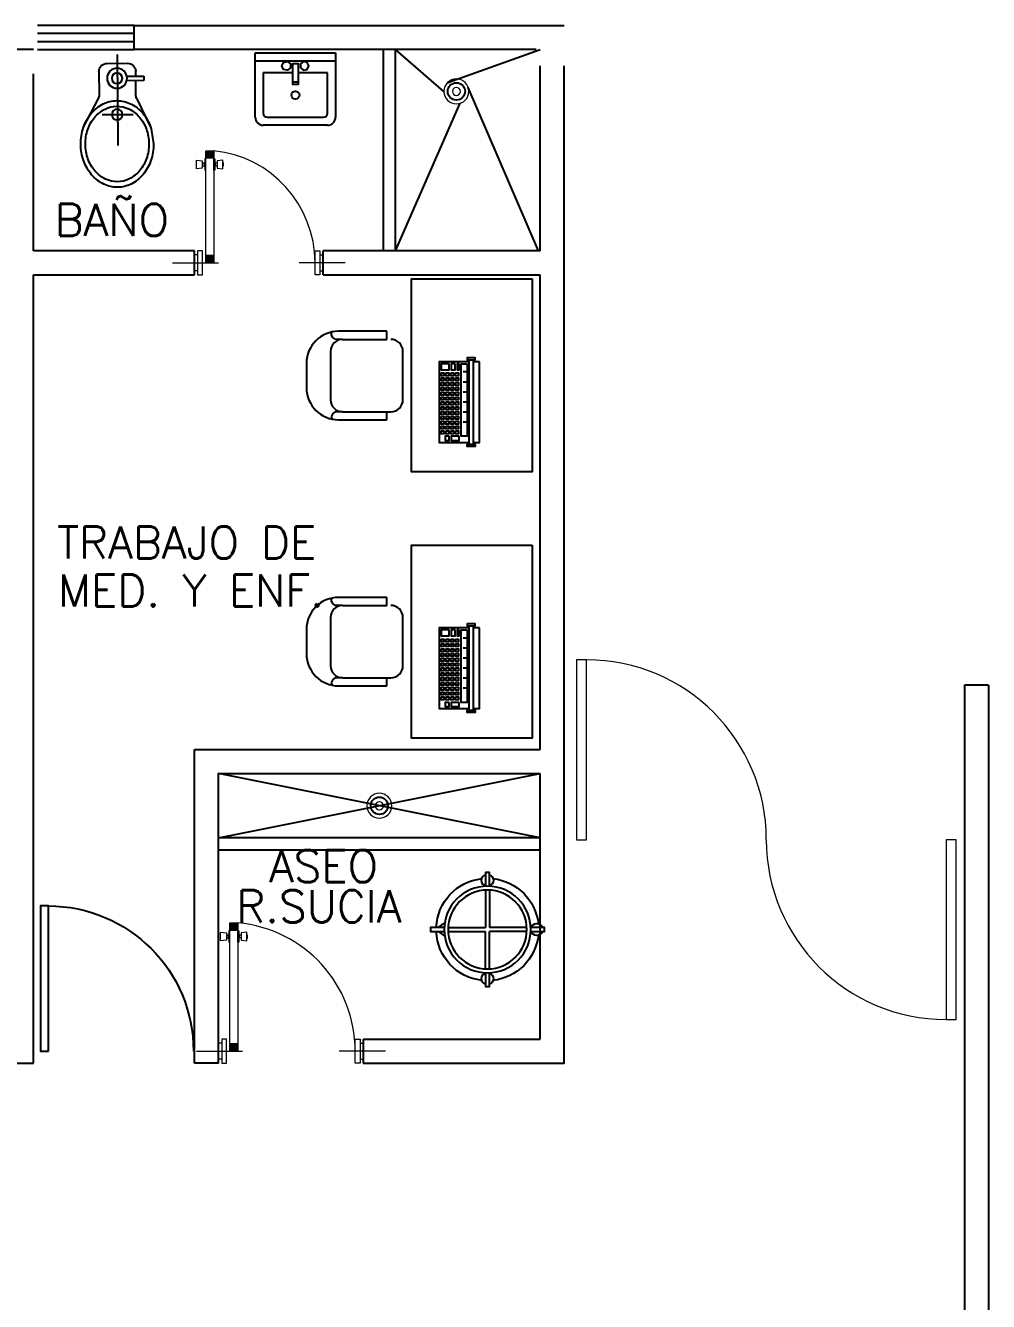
# Model space of a CAD drawing. Header units: millimetres. Extents: x 2523 to 2756, y 378 to 482.
# Drawn here: x 2661.52 to 2667.51, y 440.31 to 448.24 of the extents above; entities that cross this region are included whole.
import ezdxf

# ---------------------------------------------------------------- set-up
doc = ezdxf.new("R2010")
doc.units = ezdxf.units.MM
doc.layers.add('DESAGUE', color=255, linetype='Continuous', lineweight=0)
doc.layers.add('MOB', color=161, linetype='Continuous', lineweight=15)
for name, color, linetype in [('HATCH', 7, 'Continuous'), ('MOBILIARIO', 161, 'Continuous'), ('MS', 8, 'Continuous'), ('MUEBLES', 8, 'Continuous'), ('P', 7, 'Continuous')]:
    doc.layers.add(name, color=color, linetype=linetype)
doc.styles.add('ROMANS', font='romans.shx')

# ---------------------------------------------------------------- blocks, each defined once
blk = doc.blocks.new('SANI')
for p, q in [((-0.2163, 0.1204), (-0.4007, 0.2083)), ((-0.1071, 0.1647), (-0.1078, 0.0568)), ((-0.0792, 0.1645), (-0.1071, 0.1647)), ((-0.08, 0.0545), (-0.0792, 0.1645)), ((-0.319, -0.094), (-0.3176, 0.0981)), ((-0.1951, 0.1155), (-0.1074, 0.1149)), ((-0.0795, 0.1147), (-0.0492, 0.1145)), ((0.0539, -0.0012), (-0.5115, 0.0028)), ((-0.0005, -0.0641), (0.0005, 0.0641)), ((-0.2191, -0.1186), (-0.3961, -0.213)), ((-0.0508, -0.1138), (-0.1952, -0.1127))]:
    blk.add_line(p, q)
for points in [[(-0.232, -0.0027, 0.114983), (-0.2511, 0.082, 0.103863), (-0.3097, 0.1579, 0.09123), (-0.3947, 0.207, 0.020986), (-0.4996, 0.2255, 0.083945), (-0.6048, 0.2085, 0.09123), (-0.6905, 0.1606, 0.103863), (-0.7502, 0.0856, 0.114983), (-0.7705, 0.0012, 0.114983), (-0.7514, -0.0835, 0.103863), (-0.6928, -0.1594, 0.09123), (-0.6078, -0.2085, 0.083945), (-0.5029, -0.227, 0.083945), (-0.3977, -0.21, 0.09123), (-0.312, -0.1621, 0.103863), (-0.2523, -0.0871, 0.114983)], [(-0.2664, -0.0024, 0.114859), (-0.2831, 0.0716, 0.103833), (-0.3342, 0.1378, 0.091287), (-0.4083, 0.1807, 0.084042), (-0.4998, 0.1969, 0.084042), (-0.5916, 0.182, 0.091287), (-0.6663, 0.1402, 0.103833), (-0.7184, 0.0747, 0.114859), (-0.7361, 0.0009, 0.114859), (-0.7194, -0.073, 0.103833), (-0.6683, -0.1393, 0.091287), (-0.5942, -0.1822, 0.084042), (-0.5027, -0.1984, 0.084042), (-0.4109, -0.1835, 0.091287), (-0.3362, -0.1417, 0.103833), (-0.2841, -0.0761, 0.114859)]]:
    blk.add_lwpolyline(points, format="xyb", close=True)
for centre, radius in [((-0.3183, -0.0009), 0.0338), ((-0.093, -0.0014), 0.0623), ((-0.093, -0.0014), 0.0332)]:
    blk.add_circle(centre, radius)
for centre, start, end in [((-0.1948, 0.1655), 244.51458, 269.5917), ((-0.0495, 0.0645), 359.5917, 89.5917), ((-0.0505, -0.0638), 269.5917, 359.5917), ((-0.1955, -0.1627), 89.5917, 118.06045)]:
    blk.add_arc(centre, 0.05, start, end)
blk = doc.blocks.new('CA-ROP-S')
for points in [[(-0.0122, 0.269), (-0.0122, 0.355), (0.0122, 0.355), (0.0122, 0.269)], [(-0.0122, 0.2445), (-0.0122, 0.0122)], [(0.0122, 0.2445), (0.0122, 0.0122)], [(-0.269, -0.0122), (-0.355, -0.0122), (-0.355, 0.0122), (-0.269, 0.0122)], [(-0.306, 0.0122), (-0.266, 0.0423)], [(-0.2445, 0.0122), (-0.0122, 0.0122)], [(0.2445, 0.0122), (0.0122, 0.0122)], [(0.269, 0.0122), (0.355, 0.0122), (0.355, -0.0122), (0.269, -0.0122)], [(-0.306, -0.0122), (-0.266, -0.0423)], [(-0.2445, -0.0122), (-0.0122, -0.0122)], [(-0.0122, -0.2445), (-0.0122, -0.0122)], [(0.0122, -0.2445), (0.0122, -0.0122)], [(0.2445, -0.0122), (0.0122, -0.0122)], [(0.0122, -0.269), (0.0122, -0.355), (-0.0122, -0.355), (-0.0122, -0.269)]]:
    blk.add_lwpolyline(points)
for radius in [0.2693, 0.2448]:
    blk.add_circle((0, 0), radius)
for centre, radius, start, end in [((0, 0.306), 0.0367, 109.47122, 250.52878), ((0, 0.306), 0.0367, 289.47122, 70.52878), ((0, 0), 0.3183, 96.35966, 177.79577), ((0, 0), 0.3183, 6.35966, 83.64034), ((0.306, 0), 0.0367, 19.47122, 160.52878), ((0, 0), 0.3183, 182.20423, 263.64034), ((0, 0), 0.3183, 276.35966, 353.64034), ((0.306, 0), 0.0367, 199.47122, 340.52878), ((0, -0.306), 0.0367, 109.47122, 250.52878), ((0, -0.306), 0.0367, 289.47122, 70.52878)]:
    blk.add_arc(centre, radius, start, end)
blk = doc.blocks.new('CARSUC')
at = {"layer": 'HATCH', "xscale": 0.01, "yscale": 0.01, "zscale": 0.01}
blk.add_blockref('CA-ROP-S', (-0.826588, -0.139422), dxfattribs=at)
blk = doc.blocks.new('Puerta_090-pl-01')
at = {"color": 8}
for p, q in [((-0.1373, 0), (0.1496, 0)), ((0.02, 0.05), (0, 0.05)), ((1.0373, 0), (0.7504, 0)), ((0.88, 0.05), (0.9, 0.05)), ((0.02, -0.05), (0, -0.05)), ((0.88, -0.05), (0.9, -0.05)), ((0.721, -0.7232), (0.721, -0.7008)), ((0.721, -0.7008), (0.7231, -0.7008)), ((0.759, -0.6896), (0.7231, -0.6845)), ((0.7231, -0.6845), (0.7231, -0.7394)), ((0.759, -0.7344), (0.759, -0.6896)), ((0.759, -0.7035), (0.7697, -0.7035)), ((0.7697, -0.7022), (0.7697, -0.7218)), ((0.774, -0.7469), (0.774, -0.6771)), ((0.774, -0.6771), (0.78, -0.6771)), ((0.78, -0.6771), (0.78, -0.7469)), ((0.836, -0.6771), (0.83, -0.6771)), ((0.83, -0.6771), (0.83, -0.7469)), ((0.836, -0.7469), (0.836, -0.6771)), ((0.8403, -0.7218), (0.8403, -0.7022)), ((0.851, -0.7035), (0.8403, -0.7035)), ((0.851, -0.6896), (0.8869, -0.6845)), ((0.851, -0.7344), (0.851, -0.6896)), ((0.8869, -0.6845), (0.8869, -0.7394)), ((0.889, -0.7008), (0.8869, -0.7008)), ((0.889, -0.7232), (0.889, -0.7008)), ((0.7231, -0.7232), (0.721, -0.7232)), ((0.7231, -0.7394), (0.759, -0.7344)), ((0.759, -0.7205), (0.7697, -0.7205)), ((0.78, -0.7469), (0.774, -0.7469)), ((0.83, -0.7469), (0.836, -0.7469)), ((0.851, -0.7205), (0.8403, -0.7205)), ((0.8869, -0.7394), (0.851, -0.7344)), ((0.8869, -0.7232), (0.889, -0.7232))]:
    blk.add_line(p, q, dxfattribs=at)
for p, q in [((0.02, 0.075), (0.05, 0.075)), ((0.02, -0.075), (0.02, 0.075)), ((0.05, 0.075), (0.05, -0.075)), ((0.78, 0), (0.83, 0)), ((0.78, -0.7969), (0.78, 0)), ((0.83, 0), (0.83, -0.7969)), ((0.88, 0.075), (0.85, 0.075)), ((0.85, 0.075), (0.85, -0.075)), ((0.88, -0.075), (0.88, 0.075)), ((0.05, -0.075), (0.02, -0.075)), ((0.85, -0.075), (0.88, -0.075)), ((0.83, -0.7969), (0.78, -0.7969))]:
    blk.add_line(p, q)
for centre, radius, start, end in [((0.85, 0), 0.8, 180, 264.9802), ((0.7701, -0.6982), 0.00402, 264.85268, 9.81939), ((0.8399, -0.6982), 0.00402, 170.18061, 275.14732), ((0.7701, -0.7258), 0.00402, 350.18061, 95.14732), ((0.8399, -0.7258), 0.00402, 84.85268, 189.81939)]:
    blk.add_arc(centre, radius, start, end, dxfattribs=at)
for points in [[(0.78, -0.05), (0.83, -0.05), (0.78, 0), (0.83, 0)], [(0.83, -0.7469), (0.78, -0.7469), (0.83, -0.7969), (0.78, -0.7969)]]:
    blk.add_solid(points)
blk = doc.blocks.new('Puerta_080-pl-01')
at = {"color": 8}
for p, q in [((-0.1373, 0), (0.1496, 0)), ((0.02, 0.05), (0, 0.05)), ((0.9373, 0), (0.6504, 0)), ((0.78, 0.05), (0.8, 0.05)), ((0.02, -0.05), (0, -0.05)), ((0.78, -0.05), (0.8, -0.05)), ((0.659, -0.6031), (0.6697, -0.6031)), ((0.659, -0.62), (0.6697, -0.62)), ((0.751, -0.6031), (0.7403, -0.6031)), ((0.751, -0.62), (0.7403, -0.62))]:
    blk.add_line(p, q, dxfattribs=at)
for points in [[(0.02, 0.075), (0.05, 0.075), (0.05, -0.075), (0.02, -0.075)], [(0.73, 0), (0.73, -0.6965), (0.68, -0.6965), (0.68, 0)], [(0.78, 0.075), (0.75, 0.075), (0.75, -0.075), (0.78, -0.075)]]:
    blk.add_lwpolyline(points, close=True)
for points in [[(0.6231, -0.6227), (0.621, -0.6227), (0.621, -0.6004), (0.6231, -0.6004)], [(0.7869, -0.6227), (0.789, -0.6227), (0.789, -0.6004), (0.7869, -0.6004)]]:
    blk.add_lwpolyline(points, dxfattribs=at)
for points in [[(0.6231, -0.639), (0.659, -0.634), (0.659, -0.5891), (0.6231, -0.5841)], [(0.68, -0.6465), (0.674, -0.6465), (0.674, -0.5766), (0.68, -0.5766)], [(0.73, -0.6465), (0.736, -0.6465), (0.736, -0.5766), (0.73, -0.5766)], [(0.751, -0.634), (0.751, -0.5891), (0.7869, -0.5841), (0.7869, -0.639)]]:
    blk.add_lwpolyline(points, close=True, dxfattribs=at)
for points in [[(0.674, -0.597, -0.492965), (0.6697, -0.6017), (0.6697, -0.6214, -0.492965), (0.674, -0.6261)], [(0.736, -0.6261, -0.492965), (0.7403, -0.6214), (0.7403, -0.6017, -0.492965), (0.736, -0.597, -0.492965)]]:
    blk.add_lwpolyline(points, format="xyb", dxfattribs=at)
blk.add_arc((0.75, 0), 0.7, 180, 264.26083, dxfattribs=at)
for points in [[(0.68, -0.05), (0.73, -0.05), (0.68, 0), (0.73, 0)], [(0.73, -0.6465), (0.68, -0.6465), (0.73, -0.6965), (0.68, -0.6965)]]:
    blk.add_solid(points)
blk = doc.blocks.new('P')
at = {"layer": 'P'}
blk.add_lwpolyline([(0.9, 0), (0.9, 0.9), (0.95, 0.9), (0.95, 0)], close=True, dxfattribs=at)
blk.add_arc((0.9, 0), 0.9, 90, 180, dxfattribs=at)
blk = doc.blocks.new('P10')
blk.add_lwpolyline([(-0.9, 0.9), (-0.95, 0.9), (-0.95, 0), (-0.9, 0)], close=True)
blk.add_arc((-0.9, 0), 0.9, 0, 90)
blk = doc.blocks.new('A$C6CEF0CB8')
at = {"layer": 'DESAGUE'}
for radius in [0.0967, 0.0313]:
    blk.add_circle((0.0967, 0.0967), radius, dxfattribs=at)

msp = doc.modelspace()

# ---------------------------------------------------------------- linework, layer by layer
for p, q in [((2662.1998, 448.2422), (2661.5998, 448.2422)), ((2662.1998, 448.1922), (2661.5998, 448.1922)), ((2661.5998, 448.1422), (2662.1998, 448.1422)), ((2661.5998, 448.0922), (2662.1998, 448.0922)), ((2664.7248, 446.8422), (2664.7248, 447.9922)), ((2661.5748, 446.8422), (2661.5748, 447.9422)), ((2662.5748, 446.8422), (2661.5748, 446.8422)), ((2662.5748, 446.6922), (2662.5748, 446.8422)), ((2664.7248, 446.8422), (2663.3748, 446.8422)), ((2663.3748, 446.6922), (2663.3748, 446.8422)), ((2661.5748, 441.7922), (2661.5748, 446.6922)), ((2661.5748, 446.6922), (2662.5748, 446.6922)), ((2663.3748, 446.6922), (2664.7248, 446.6922)), ((2664.7248, 443.7422), (2664.7248, 446.6922)), ((2667.5123, 444.1422), (2667.3623, 444.1422)), ((2667.3623, 444.1422), (2667.3623, 444.0922)), ((2667.3623, 444.1422), (2667.3623, 438.5922)), ((2667.5123, 444.1422), (2667.5123, 440.0922)), ((2662.5748, 441.7922), (2662.5748, 443.7422)), ((2662.5748, 443.7422), (2664.7248, 443.7422)), ((2664.7248, 441.9422), (2664.7248, 443.5922)), ((2663.6248, 441.9422), (2663.6248, 441.7922)), ((2663.6248, 441.9422), (2664.7248, 441.9422)), ((2660.6748, 441.7922), (2661.5748, 441.7922))]:
    msp.add_line(p, q)
for points in [[(2662.1998, 448.0922), (2662.1998, 448.2422), (2664.8748, 448.2422)], [(2661.5748, 448.0922), (2661.4248, 448.0922)], [(2664.6998, 448.0922), (2662.1998, 448.0922)], [(2663.6248, 441.7922), (2664.8748, 441.7922), (2664.8748, 447.9922)], [(2662.7248, 441.7922), (2662.7248, 443.5922), (2664.7248, 443.5922)], [(2662.7248, 441.7922), (2662.5748, 441.7922)]]:
    msp.add_lwpolyline(points)
at = {"layer": 'MOBILIARIO'}
for p, q in [((2664.1263, 447.8327), (2663.8248, 448.0922)), ((2664.1501, 447.8885), (2664.7248, 448.0922)), ((2664.7138, 446.8422), (2664.277, 447.8574)), ((2663.8248, 446.8422), (2664.2279, 447.7593)), ((2663.4249, 446.322), (2663.4322, 446.338)), ((2663.4351, 446.3025), (2663.4249, 446.322)), ((2663.4495, 446.2917), (2663.4351, 446.3025)), ((2663.7714, 446.3414), (2663.4714, 446.3414)), ((2663.7714, 446.2914), (2663.7714, 446.3414)), ((2663.4214, 446.2164), (2663.4214, 445.9164)), ((2663.4964, 446.2914), (2663.4495, 446.2917)), ((2663.4964, 446.2914), (2663.7714, 446.2914)), ((2663.8714, 445.9164), (2663.8714, 446.2164)), ((2663.2714, 446.1414), (2663.2714, 445.9914)), ((2663.4351, 445.8303), (2663.4249, 445.8108)), ((2663.4495, 445.8411), (2663.4351, 445.8303)), ((2663.4964, 445.8414), (2663.4495, 445.8411)), ((2663.4964, 445.8414), (2663.7964, 445.8414)), ((2663.7714, 445.7914), (2663.7714, 445.8414)), ((2663.4249, 445.8108), (2663.4322, 445.7949)), ((2663.4714, 445.7914), (2663.7714, 445.7914)), ((2663.4249, 444.6683), (2663.4322, 444.6842)), ((2663.4351, 444.6488), (2663.4249, 444.6683)), ((2663.4495, 444.638), (2663.4351, 444.6488)), ((2663.4964, 444.6377), (2663.4495, 444.638)), ((2663.7714, 444.6877), (2663.4714, 444.6877)), ((2663.4964, 444.6377), (2663.7714, 444.6377)), ((2663.7714, 444.6377), (2663.7714, 444.6877)), ((2663.4214, 444.5627), (2663.4214, 444.2627)), ((2663.8714, 444.2627), (2663.8714, 444.5627)), ((2663.2714, 444.4877), (2663.2714, 444.3377)), ((2663.4351, 444.1766), (2663.4249, 444.1571)), ((2663.4249, 444.1571), (2663.4322, 444.1411)), ((2663.4495, 444.1874), (2663.4351, 444.1766)), ((2663.4964, 444.1877), (2663.4495, 444.1874)), ((2663.4964, 444.1877), (2663.7964, 444.1877)), ((2663.7714, 444.1377), (2663.7714, 444.1877)), ((2663.4714, 444.1377), (2663.7714, 444.1377))]:
    msp.add_line(p, q, dxfattribs=at)
for points in [[(2664.6749, 446.6669), (2664.6749, 445.4669), (2663.9249, 445.4669), (2663.9249, 446.6669)], [(2664.6749, 445.0131), (2664.6749, 443.8131), (2663.9249, 443.8131), (2663.9249, 445.0131)]]:
    msp.add_lwpolyline(points, close=True, dxfattribs=at)
for points in [[(2662.7248, 443.1922), (2664.7248, 443.5922)], [(2664.7248, 443.1922), (2662.7248, 443.5922)], [(2664.7248, 443.1922), (2662.7248, 443.1922)], [(2664.7248, 443.1172), (2662.7248, 443.1172)]]:
    msp.add_lwpolyline(points, dxfattribs=at)
for centre in [(2664.2037, 447.8327), (2663.7248, 443.3922)]:
    msp.add_circle(centre, 0.0536, dxfattribs=at)
for centre, radius, start, end in [((2663.4714, 446.1414), 0.2, 90, 180), ((2663.4964, 446.2164), 0.075, 90, 180), ((2663.7964, 446.2164), 0.075, 0, 90), ((2663.4714, 445.9914), 0.2, 180, 270), ((2663.4964, 445.9164), 0.075, 180, 270), ((2663.7964, 445.9164), 0.075, 270, 0), ((2663.4714, 444.4877), 0.2, 90, 180), ((2663.4964, 444.5627), 0.075, 90, 180), ((2663.7964, 444.5627), 0.075, 0, 90), ((2663.4714, 444.3377), 0.2, 180, 270), ((2663.4964, 444.2627), 0.075, 180, 270), ((2663.7964, 444.2627), 0.075, 270, 0)]:
    msp.add_arc(centre, radius, start, end, dxfattribs=at)
at = {"layer": 'MS'}
for p, q in [((2662.9527, 447.6724), (2662.9527, 448.0724)), ((2662.9527, 448.0724), (2663.4527, 448.0724)), ((2663.4527, 448.0724), (2663.4527, 447.6724)), ((2663.7498, 446.8422), (2663.7498, 448.0922)), ((2663.8248, 446.8422), (2663.8248, 448.0922)), ((2662.9527, 448.0224), (2663.4527, 448.0224)), ((2663.184, 447.9474), (2663.0027, 447.9474)), ((2663.0027, 447.9474), (2663.0027, 447.6974)), ((2663.4027, 447.9474), (2663.2215, 447.9474)), ((2663.4027, 447.6974), (2663.4027, 447.9474)), ((2663.0277, 447.6724), (2663.3777, 447.6724)), ((2663.4027, 447.6224), (2663.0027, 447.6224))]:
    msp.add_line(p, q, dxfattribs=at)
for points in [[(2663.1715, 447.9791), (2663.1526, 447.9641), (2663.1292, 447.9694), (2663.1187, 447.9911), (2663.1292, 448.0128), (2663.1526, 448.0182), (2663.1715, 448.0031)], [(2663.234, 447.9791), (2663.2528, 447.9641), (2663.2763, 447.9694), (2663.2867, 447.9911), (2663.2763, 448.0128), (2663.2528, 448.0182), (2663.234, 448.0031)]]:
    msp.add_lwpolyline(points, close=True, dxfattribs=at)
for points in [[(2663.184, 447.8911), (2663.2215, 447.8911), (2663.2215, 448.0036), (2663.184, 448.0036), (2663.184, 447.8911)], [(2663.184, 447.8911), (2663.184, 447.8786), (2663.2215, 447.8786), (2663.2215, 447.8911)]]:
    msp.add_lwpolyline(points, dxfattribs=at)
msp.add_circle((2663.2027, 447.8099), 0.025, dxfattribs=at)
for centre, radius, start, end in [((2663.0027, 447.6724), 0.05, 180, 270), ((2663.0277, 447.6974), 0.025, 180, 270), ((2663.3777, 447.6974), 0.025, 270, 0), ((2663.4027, 447.6724), 0.05, 270, 0)]:
    msp.add_arc(centre, radius, start, end, dxfattribs=at)
at = {"layer": 'MUEBLES'}
for points in [[(2664.2839, 446.1512), (2664.0964, 446.1512), (2664.0964, 445.6512), (2664.2839, 445.6512)], [(2664.1589, 446.1387), (2664.1089, 446.1387), (2664.1089, 446.1012), (2664.1589, 446.1012), (2664.1589, 446.1387)], [(2664.1964, 446.1387), (2664.1714, 446.1387), (2664.1714, 446.1012), (2664.1964, 446.1012), (2664.1964, 446.1387)], [(2664.2214, 446.1387), (2664.2089, 446.1387), (2664.2089, 446.1012), (2664.2214, 446.1012), (2664.2214, 446.1387)], [(2664.3089, 446.1637), (2664.3214, 446.1637), (2664.3214, 446.1762), (2664.2714, 446.1762), (2664.2714, 446.1637), (2664.2839, 446.1637)], [(2664.3089, 446.1512), (2664.3089, 445.6512), (2664.3089, 445.6387), (2664.2839, 445.6387), (2664.2839, 446.1512), (2664.2839, 446.1637), (2664.3089, 446.1637), (2664.3089, 446.1512)], [(2664.3089, 445.6512), (2664.3464, 445.6512), (2664.3464, 446.1512)], [(2664.3464, 446.1512), (2664.3089, 446.1512)], [(2664.1089, 446.0824), (2664.1264, 446.0824), (2664.1264, 446.0649), (2664.1089, 446.0649), (2664.1089, 446.0824)], [(2664.1389, 446.0824), (2664.1564, 446.0824), (2664.1564, 446.0649), (2664.1389, 446.0649), (2664.1389, 446.0824)], [(2664.1689, 446.0824), (2664.1864, 446.0824), (2664.1864, 446.0649), (2664.1689, 446.0649), (2664.1689, 446.0824)], [(2664.1989, 446.0824), (2664.2164, 446.0824), (2664.2164, 446.0649), (2664.1989, 446.0649), (2664.1989, 446.0824)], [(2664.2714, 446.0887), (2664.2464, 446.0887)], [(2664.1089, 446.0524), (2664.1264, 446.0524), (2664.1264, 446.0349), (2664.1089, 446.0349), (2664.1089, 446.0524)], [(2664.1089, 446.0224), (2664.1264, 446.0224), (2664.1264, 446.0049), (2664.1089, 446.0049), (2664.1089, 446.0224)], [(2664.1089, 445.9924), (2664.1264, 445.9924), (2664.1264, 445.9749), (2664.1089, 445.9749), (2664.1089, 445.9924)], [(2664.1389, 446.0524), (2664.1564, 446.0524), (2664.1564, 446.0349), (2664.1389, 446.0349), (2664.1389, 446.0524)], [(2664.1389, 446.0224), (2664.1564, 446.0224), (2664.1564, 446.0049), (2664.1389, 446.0049), (2664.1389, 446.0224)], [(2664.1389, 445.9924), (2664.1564, 445.9924), (2664.1564, 445.9749), (2664.1389, 445.9749), (2664.1389, 445.9924)], [(2664.1689, 446.0524), (2664.1864, 446.0524), (2664.1864, 446.0349), (2664.1689, 446.0349), (2664.1689, 446.0524)], [(2664.1689, 446.0224), (2664.1864, 446.0224), (2664.1864, 446.0049), (2664.1689, 446.0049), (2664.1689, 446.0224)], [(2664.1689, 445.9924), (2664.1864, 445.9924), (2664.1864, 445.9749), (2664.1689, 445.9749), (2664.1689, 445.9924)], [(2664.1989, 446.0524), (2664.2164, 446.0524), (2664.2164, 446.0349), (2664.1989, 446.0349), (2664.1989, 446.0524)], [(2664.1989, 446.0224), (2664.2164, 446.0224), (2664.2164, 446.0049), (2664.1989, 446.0049), (2664.1989, 446.0224)], [(2664.1989, 445.9924), (2664.2164, 445.9924), (2664.2164, 445.9749), (2664.1989, 445.9749), (2664.1989, 445.9924)], [(2664.2714, 446.0262), (2664.2464, 446.0262)], [(2664.1089, 445.9624), (2664.1264, 445.9624), (2664.1264, 445.9449), (2664.1089, 445.9449), (2664.1089, 445.9624)], [(2664.1089, 445.9324), (2664.1264, 445.9324), (2664.1264, 445.9149), (2664.1089, 445.9149), (2664.1089, 445.9324)], [(2664.1089, 445.9024), (2664.1264, 445.9024), (2664.1264, 445.8849), (2664.1089, 445.8849), (2664.1089, 445.9024)], [(2664.1389, 445.9624), (2664.1564, 445.9624), (2664.1564, 445.9449), (2664.1389, 445.9449), (2664.1389, 445.9624)], [(2664.1389, 445.9324), (2664.1564, 445.9324), (2664.1564, 445.9149), (2664.1389, 445.9149), (2664.1389, 445.9324)], [(2664.1389, 445.9024), (2664.1564, 445.9024), (2664.1564, 445.8849), (2664.1389, 445.8849), (2664.1389, 445.9024)], [(2664.1689, 445.9624), (2664.1864, 445.9624), (2664.1864, 445.9449), (2664.1689, 445.9449), (2664.1689, 445.9624)], [(2664.1689, 445.9324), (2664.1864, 445.9324), (2664.1864, 445.9149), (2664.1689, 445.9149), (2664.1689, 445.9324)], [(2664.1689, 445.9024), (2664.1864, 445.9024), (2664.1864, 445.8849), (2664.1689, 445.8849), (2664.1689, 445.9024)], [(2664.1989, 445.9624), (2664.2164, 445.9624), (2664.2164, 445.9449), (2664.1989, 445.9449), (2664.1989, 445.9624)], [(2664.1989, 445.9324), (2664.2164, 445.9324), (2664.2164, 445.9149), (2664.1989, 445.9149), (2664.1989, 445.9324)], [(2664.1989, 445.9024), (2664.2164, 445.9024), (2664.2164, 445.8849), (2664.1989, 445.8849), (2664.1989, 445.9024)], [(2664.2714, 445.9637), (2664.2464, 445.9637)], [(2664.2714, 445.9012), (2664.2464, 445.9012)], [(2664.1089, 445.8724), (2664.1264, 445.8724), (2664.1264, 445.8549), (2664.1089, 445.8549), (2664.1089, 445.8724)], [(2664.1089, 445.8424), (2664.1264, 445.8424), (2664.1264, 445.8249), (2664.1089, 445.8249), (2664.1089, 445.8424)], [(2664.1389, 445.8724), (2664.1564, 445.8724), (2664.1564, 445.8549), (2664.1389, 445.8549), (2664.1389, 445.8724)], [(2664.1389, 445.8424), (2664.1564, 445.8424), (2664.1564, 445.8249), (2664.1389, 445.8249), (2664.1389, 445.8424)], [(2664.1689, 445.8724), (2664.1864, 445.8724), (2664.1864, 445.8549), (2664.1689, 445.8549), (2664.1689, 445.8724)], [(2664.1689, 445.8424), (2664.1864, 445.8424), (2664.1864, 445.8249), (2664.1689, 445.8249), (2664.1689, 445.8424)], [(2664.1989, 445.8724), (2664.2164, 445.8724), (2664.2164, 445.8549), (2664.1989, 445.8549), (2664.1989, 445.8724)], [(2664.1989, 445.8424), (2664.2164, 445.8424), (2664.2164, 445.8249), (2664.1989, 445.8249), (2664.1989, 445.8424)], [(2664.2714, 445.8387), (2664.2464, 445.8387)], [(2664.1089, 445.8124), (2664.1264, 445.8124), (2664.1264, 445.7949), (2664.1089, 445.7949), (2664.1089, 445.8124)], [(2664.1089, 445.7824), (2664.1264, 445.7824), (2664.1264, 445.7649), (2664.1089, 445.7649), (2664.1089, 445.7824)], [(2664.1089, 445.7524), (2664.1264, 445.7524), (2664.1264, 445.7349), (2664.1089, 445.7349), (2664.1089, 445.7524)], [(2664.1389, 445.8124), (2664.1564, 445.8124), (2664.1564, 445.7949), (2664.1389, 445.7949), (2664.1389, 445.8124)], [(2664.1389, 445.7824), (2664.1564, 445.7824), (2664.1564, 445.7649), (2664.1389, 445.7649), (2664.1389, 445.7824)], [(2664.1389, 445.7524), (2664.1564, 445.7524), (2664.1564, 445.7349), (2664.1389, 445.7349), (2664.1389, 445.7524)], [(2664.1689, 445.8124), (2664.1864, 445.8124), (2664.1864, 445.7949), (2664.1689, 445.7949), (2664.1689, 445.8124)], [(2664.1689, 445.7824), (2664.1864, 445.7824), (2664.1864, 445.7649), (2664.1689, 445.7649), (2664.1689, 445.7824)], [(2664.1689, 445.7524), (2664.1864, 445.7524), (2664.1864, 445.7349), (2664.1689, 445.7349), (2664.1689, 445.7524)], [(2664.1989, 445.8124), (2664.2164, 445.8124), (2664.2164, 445.7949), (2664.1989, 445.7949), (2664.1989, 445.8124)], [(2664.1989, 445.7824), (2664.2164, 445.7824), (2664.2164, 445.7649), (2664.1989, 445.7649), (2664.1989, 445.7824)], [(2664.1989, 445.7524), (2664.2164, 445.7524), (2664.2164, 445.7349), (2664.1989, 445.7349), (2664.1989, 445.7524)], [(2664.2714, 445.7762), (2664.2464, 445.7762)], [(2664.1089, 445.7224), (2664.1264, 445.7224), (2664.1264, 445.7049), (2664.1089, 445.7049), (2664.1089, 445.7224)], [(2664.1589, 445.6887), (2664.1339, 445.6887), (2664.1339, 445.6637), (2664.1589, 445.6637), (2664.1589, 445.6887)], [(2664.1389, 445.7224), (2664.1564, 445.7224), (2664.1564, 445.7049), (2664.1389, 445.7049), (2664.1389, 445.7224)], [(2664.1689, 445.7224), (2664.1864, 445.7224), (2664.1864, 445.7049), (2664.1689, 445.7049), (2664.1689, 445.7224)], [(2664.2214, 445.6887), (2664.1714, 445.6887), (2664.1714, 445.6637), (2664.2214, 445.6637), (2664.2214, 445.6887)], [(2664.1989, 445.7224), (2664.2164, 445.7224), (2664.2164, 445.7049), (2664.1989, 445.7049), (2664.1989, 445.7224)], [(2664.3089, 445.6387), (2664.3214, 445.6387), (2664.3214, 445.6262), (2664.2714, 445.6262), (2664.2714, 445.6387), (2664.2839, 445.6387)], [(2664.2839, 444.4975), (2664.0964, 444.4975), (2664.0964, 443.9975), (2664.2839, 443.9975)], [(2664.1589, 444.485), (2664.1089, 444.485), (2664.1089, 444.4475), (2664.1589, 444.4475), (2664.1589, 444.485)], [(2664.1964, 444.485), (2664.1714, 444.485), (2664.1714, 444.4475), (2664.1964, 444.4475), (2664.1964, 444.485)], [(2664.2214, 444.485), (2664.2089, 444.485), (2664.2089, 444.4475), (2664.2214, 444.4475), (2664.2214, 444.485)], [(2664.3089, 444.51), (2664.3214, 444.51), (2664.3214, 444.5225), (2664.2714, 444.5225), (2664.2714, 444.51), (2664.2839, 444.51)], [(2664.3089, 444.4975), (2664.3089, 443.9975), (2664.3089, 443.985), (2664.2839, 443.985), (2664.2839, 444.4975), (2664.2839, 444.51), (2664.3089, 444.51), (2664.3089, 444.4975)], [(2664.3089, 443.9975), (2664.3464, 443.9975), (2664.3464, 444.4975)], [(2664.3464, 444.4975), (2664.3089, 444.4975)], [(2664.1089, 444.4287), (2664.1264, 444.4287), (2664.1264, 444.4112), (2664.1089, 444.4112), (2664.1089, 444.4287)], [(2664.1089, 444.3987), (2664.1264, 444.3987), (2664.1264, 444.3812), (2664.1089, 444.3812), (2664.1089, 444.3987)], [(2664.1389, 444.4287), (2664.1564, 444.4287), (2664.1564, 444.4112), (2664.1389, 444.4112), (2664.1389, 444.4287)], [(2664.1389, 444.3987), (2664.1564, 444.3987), (2664.1564, 444.3812), (2664.1389, 444.3812), (2664.1389, 444.3987)], [(2664.1689, 444.4287), (2664.1864, 444.4287), (2664.1864, 444.4112), (2664.1689, 444.4112), (2664.1689, 444.4287)], [(2664.1689, 444.3987), (2664.1864, 444.3987), (2664.1864, 444.3812), (2664.1689, 444.3812), (2664.1689, 444.3987)], [(2664.1989, 444.4287), (2664.2164, 444.4287), (2664.2164, 444.4112), (2664.1989, 444.4112), (2664.1989, 444.4287)], [(2664.1989, 444.3987), (2664.2164, 444.3987), (2664.2164, 444.3812), (2664.1989, 444.3812), (2664.1989, 444.3987)], [(2664.2714, 444.435), (2664.2464, 444.435)], [(2664.1089, 444.3687), (2664.1264, 444.3687), (2664.1264, 444.3512), (2664.1089, 444.3512), (2664.1089, 444.3687)], [(2664.1089, 444.3387), (2664.1264, 444.3387), (2664.1264, 444.3212), (2664.1089, 444.3212), (2664.1089, 444.3387)], [(2664.1389, 444.3687), (2664.1564, 444.3687), (2664.1564, 444.3512), (2664.1389, 444.3512), (2664.1389, 444.3687)], [(2664.1389, 444.3387), (2664.1564, 444.3387), (2664.1564, 444.3212), (2664.1389, 444.3212), (2664.1389, 444.3387)], [(2664.1689, 444.3687), (2664.1864, 444.3687), (2664.1864, 444.3512), (2664.1689, 444.3512), (2664.1689, 444.3687)], [(2664.1689, 444.3387), (2664.1864, 444.3387), (2664.1864, 444.3212), (2664.1689, 444.3212), (2664.1689, 444.3387)], [(2664.1989, 444.3687), (2664.2164, 444.3687), (2664.2164, 444.3512), (2664.1989, 444.3512), (2664.1989, 444.3687)], [(2664.1989, 444.3387), (2664.2164, 444.3387), (2664.2164, 444.3212), (2664.1989, 444.3212), (2664.1989, 444.3387)], [(2664.2714, 444.3725), (2664.2464, 444.3725)], [(2664.1089, 444.3087), (2664.1264, 444.3087), (2664.1264, 444.2912), (2664.1089, 444.2912), (2664.1089, 444.3087)], [(2664.1089, 444.2787), (2664.1264, 444.2787), (2664.1264, 444.2612), (2664.1089, 444.2612), (2664.1089, 444.2787)], [(2664.1089, 444.2487), (2664.1264, 444.2487), (2664.1264, 444.2312), (2664.1089, 444.2312), (2664.1089, 444.2487)], [(2664.1389, 444.3087), (2664.1564, 444.3087), (2664.1564, 444.2912), (2664.1389, 444.2912), (2664.1389, 444.3087)], [(2664.1389, 444.2787), (2664.1564, 444.2787), (2664.1564, 444.2612), (2664.1389, 444.2612), (2664.1389, 444.2787)], [(2664.1389, 444.2487), (2664.1564, 444.2487), (2664.1564, 444.2312), (2664.1389, 444.2312), (2664.1389, 444.2487)], [(2664.1689, 444.3087), (2664.1864, 444.3087), (2664.1864, 444.2912), (2664.1689, 444.2912), (2664.1689, 444.3087)], [(2664.1689, 444.2787), (2664.1864, 444.2787), (2664.1864, 444.2612), (2664.1689, 444.2612), (2664.1689, 444.2787)], [(2664.1689, 444.2487), (2664.1864, 444.2487), (2664.1864, 444.2312), (2664.1689, 444.2312), (2664.1689, 444.2487)], [(2664.1989, 444.3087), (2664.2164, 444.3087), (2664.2164, 444.2912), (2664.1989, 444.2912), (2664.1989, 444.3087)], [(2664.1989, 444.2787), (2664.2164, 444.2787), (2664.2164, 444.2612), (2664.1989, 444.2612), (2664.1989, 444.2787)], [(2664.1989, 444.2487), (2664.2164, 444.2487), (2664.2164, 444.2312), (2664.1989, 444.2312), (2664.1989, 444.2487)], [(2664.2714, 444.31), (2664.2464, 444.31)], [(2664.2714, 444.2475), (2664.2464, 444.2475)], [(2664.1089, 444.2187), (2664.1264, 444.2187), (2664.1264, 444.2012), (2664.1089, 444.2012), (2664.1089, 444.2187)], [(2664.1089, 444.1887), (2664.1264, 444.1887), (2664.1264, 444.1712), (2664.1089, 444.1712), (2664.1089, 444.1887)], [(2664.1089, 444.1587), (2664.1264, 444.1587), (2664.1264, 444.1412), (2664.1089, 444.1412), (2664.1089, 444.1587)], [(2664.1389, 444.2187), (2664.1564, 444.2187), (2664.1564, 444.2012), (2664.1389, 444.2012), (2664.1389, 444.2187)], [(2664.1389, 444.1887), (2664.1564, 444.1887), (2664.1564, 444.1712), (2664.1389, 444.1712), (2664.1389, 444.1887)], [(2664.1389, 444.1587), (2664.1564, 444.1587), (2664.1564, 444.1412), (2664.1389, 444.1412), (2664.1389, 444.1587)], [(2664.1689, 444.2187), (2664.1864, 444.2187), (2664.1864, 444.2012), (2664.1689, 444.2012), (2664.1689, 444.2187)], [(2664.1689, 444.1887), (2664.1864, 444.1887), (2664.1864, 444.1712), (2664.1689, 444.1712), (2664.1689, 444.1887)], [(2664.1689, 444.1587), (2664.1864, 444.1587), (2664.1864, 444.1412), (2664.1689, 444.1412), (2664.1689, 444.1587)], [(2664.1989, 444.2187), (2664.2164, 444.2187), (2664.2164, 444.2012), (2664.1989, 444.2012), (2664.1989, 444.2187)], [(2664.1989, 444.1887), (2664.2164, 444.1887), (2664.2164, 444.1712), (2664.1989, 444.1712), (2664.1989, 444.1887)], [(2664.1989, 444.1587), (2664.2164, 444.1587), (2664.2164, 444.1412), (2664.1989, 444.1412), (2664.1989, 444.1587)], [(2664.2714, 444.185), (2664.2464, 444.185)], [(2664.1089, 444.1287), (2664.1264, 444.1287), (2664.1264, 444.1112), (2664.1089, 444.1112), (2664.1089, 444.1287)], [(2664.1089, 444.0987), (2664.1264, 444.0987), (2664.1264, 444.0812), (2664.1089, 444.0812), (2664.1089, 444.0987)], [(2664.1389, 444.1287), (2664.1564, 444.1287), (2664.1564, 444.1112), (2664.1389, 444.1112), (2664.1389, 444.1287)], [(2664.1389, 444.0987), (2664.1564, 444.0987), (2664.1564, 444.0812), (2664.1389, 444.0812), (2664.1389, 444.0987)], [(2664.1689, 444.1287), (2664.1864, 444.1287), (2664.1864, 444.1112), (2664.1689, 444.1112), (2664.1689, 444.1287)], [(2664.1689, 444.0987), (2664.1864, 444.0987), (2664.1864, 444.0812), (2664.1689, 444.0812), (2664.1689, 444.0987)], [(2664.1989, 444.1287), (2664.2164, 444.1287), (2664.2164, 444.1112), (2664.1989, 444.1112), (2664.1989, 444.1287)], [(2664.1989, 444.0987), (2664.2164, 444.0987), (2664.2164, 444.0812), (2664.1989, 444.0812), (2664.1989, 444.0987)], [(2664.2714, 444.1225), (2664.2464, 444.1225)], [(2664.1089, 444.0687), (2664.1264, 444.0687), (2664.1264, 444.0512), (2664.1089, 444.0512), (2664.1089, 444.0687)], [(2664.1589, 444.035), (2664.1339, 444.035), (2664.1339, 444.01), (2664.1589, 444.01), (2664.1589, 444.035)], [(2664.1389, 444.0687), (2664.1564, 444.0687), (2664.1564, 444.0512), (2664.1389, 444.0512), (2664.1389, 444.0687)], [(2664.1689, 444.0687), (2664.1864, 444.0687), (2664.1864, 444.0512), (2664.1689, 444.0512), (2664.1689, 444.0687)], [(2664.2214, 444.035), (2664.1714, 444.035), (2664.1714, 444.01), (2664.2214, 444.01), (2664.2214, 444.035)], [(2664.1989, 444.0687), (2664.2164, 444.0687), (2664.2164, 444.0512), (2664.1989, 444.0512), (2664.1989, 444.0687)], [(2664.3089, 443.985), (2664.3214, 443.985), (2664.3214, 443.9725), (2664.2714, 443.9725), (2664.2714, 443.985), (2664.2839, 443.985)]]:
    msp.add_lwpolyline(points, dxfattribs=at)
for points in [[(2664.2714, 446.1387), (2664.2714, 445.6887), (2664.2339, 445.6887), (2664.2339, 446.1387)], [(2664.2714, 444.485), (2664.2714, 444.035), (2664.2339, 444.035), (2664.2339, 444.485)]]:
    msp.add_lwpolyline(points, close=True, dxfattribs=at)

# ---------------------------------------------------------------- block references
at = {"xscale": -0.7999999998137355, "yscale": 0.7999999998137355, "zscale": 0.8, "rotation": 90}
for p in [(2664.2811, 447.9101), (2664.2812, 447.9101), (2663.8021, 443.4695), (2663.8022, 443.4695)]:
    msp.add_blockref('A$C6CEF0CB8', p, dxfattribs=at)
at = {"layer": 'MOB', "rotation": 180}
for name, p in [('Puerta_080-pl-01', (2663.3748, 446.7672)), ('Puerta_090-pl-01', (2663.6248, 441.8672))]:
    msp.add_blockref(name, p, dxfattribs=at)
at = {"layer": 'MOB'}
for name, p, xscale, yscale, zscale in [('P10', (2666.1309, 443.1814), 1.241982719860971, 1.241982719860971, 1.241982719860971), ('P', (2662.5692, 441.8672), -1.002436169888824, 1.002436169888824, 1.002436169712927)]:
    msp.add_blockref(name, p, dxfattribs=dict(at, xscale=xscale, yscale=yscale, zscale=zscale))
at = {"layer": 'MOB', "rotation": 180}
for name, p, xscale, yscale, zscale in [('P10', (2666.1309, 443.1814), 1.241982719860971, 1.241982719860971, 1.241982719860971), ('CARSUC', (2747.0558, 428.6809), -100, 100, 100)]:
    msp.add_blockref(name, p, dxfattribs=dict(at, xscale=xscale, yscale=yscale, zscale=zscale))
at = {"layer": 'MS', "xscale": -1, "rotation": 270}
msp.add_blockref('SANI', (2662.0952, 448.0071), dxfattribs=at)

# ---------------------------------------------------------------- texts
at = {"style": 'ROMANS'}
for s, p in [('BAÑO', (2661.7056, 446.9339)), ('TRABAJO DE ', (2661.7206, 444.9286)), ('MED. Y ENF.', (2661.7267, 444.6299)), ('ASEO', (2663.0385, 442.9169)), ('R.SUCIA', (2662.8348, 442.6674))]:
    msp.add_text(s, height=0.2, dxfattribs=at).set_placement(p)

doc.saveas('drawing.dxf')
